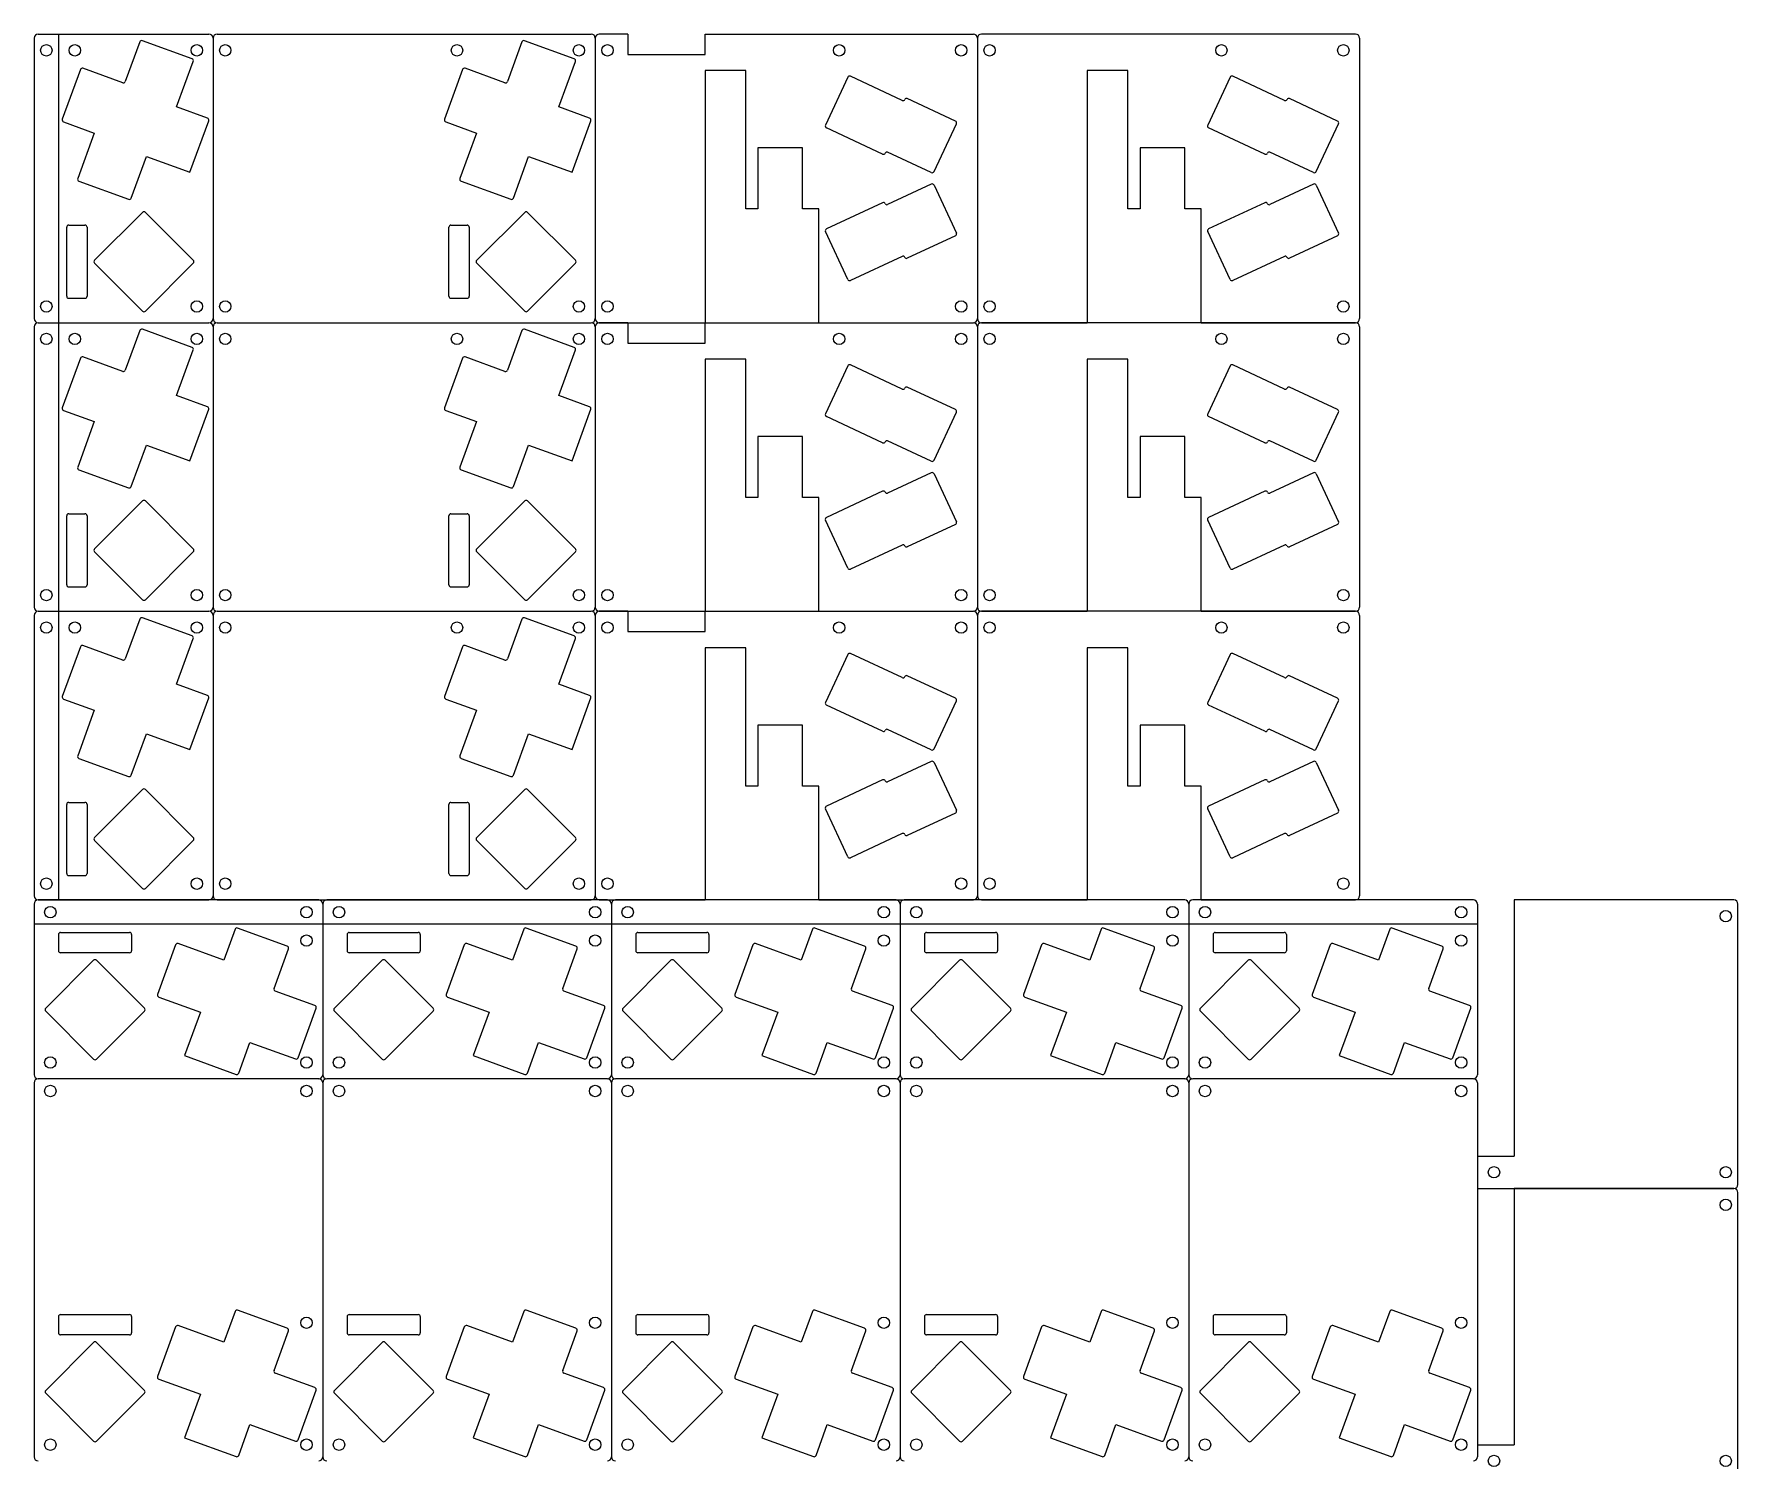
# Model space of a CAD drawing. Extents: x -1.3 to 16.8, y 0 to 26.2.
# Drawn here: x 0.25 to 16.75, y 12.34 to 26.16 of the extents above; entities that cross this region are included whole.
import ezdxf

# ---------------------------------------------------------------- set-up
doc = ezdxf.new("R2010")
doc.units = 0
doc.layers.add('20', color=1, linetype='CONTINUOUS')

msp = doc.modelspace()

# ---------------------------------------------------------------- linework, layer by layer
at = {"layer": '20'}
for p, q in [((0.250394, 26.115748), (0.250394, 23.399213)), ((0.289764, 26.155118), (0.486614, 26.155118)), ((0.486614, 26.155118), (0.486614, 23.359843)), ((0.486614, 26.155118), (1.943307, 26.155118)), ((1.272716, 26.079372), (1.1329, 25.69523)), ((1.778892, 25.916087), (1.297946, 26.091137)), ((1.982677, 26.115748), (1.982677, 23.399213)), ((2.022047, 26.155118), (5.644094, 26.155118)), ((4.973503, 26.079372), (4.833687, 25.69523)), ((5.479679, 25.916087), (4.998734, 26.091137)), ((5.683465, 26.115748), (5.683465, 23.399213)), ((5.998425, 26.155118), (5.722835, 26.155118)), ((5.998425, 26.155118), (5.998425, 25.958268)), ((6.746457, 25.958268), (6.746457, 26.155118)), ((6.746457, 26.155118), (9.344882, 26.155118)), ((9.384252, 26.115748), (9.384252, 23.399213)), ((13.045669, 26.155118), (9.423622, 26.155118)), ((13.085039, 26.115748), (13.085039, 23.399213)), ((5.998425, 25.958268), (6.746457, 25.958268)), ((0.697913, 25.811655), (0.522863, 25.33071)), ((1.107669, 25.683464), (0.723143, 25.82342)), ((1.630152, 25.449873), (1.790657, 25.890857)), ((4.3987, 25.811655), (4.22365, 25.33071)), ((4.808457, 25.683464), (4.423931, 25.82342)), ((5.330939, 25.449873), (5.491444, 25.890857)), ((7.140157, 25.800787), (6.746457, 25.800787)), ((6.746457, 25.800787), (6.746457, 23.359843)), ((7.140157, 24.462205), (7.140157, 25.800787)), ((8.655624, 25.51286), (8.155631, 25.74601)), ((10.840945, 25.800787), (10.447244, 25.800787)), ((10.447244, 25.800787), (10.447244, 23.359843)), ((10.840945, 24.462205), (10.840945, 25.800787)), ((12.356412, 25.51286), (11.856418, 25.74601)), ((8.129471, 25.736489), (7.913171, 25.272631)), ((11.830258, 25.736489), (11.613958, 25.272631)), ((1.928498, 25.341284), (1.630152, 25.449873)), ((5.629285, 25.341284), (5.330939, 25.449873)), ((9.170671, 25.313174), (8.704385, 25.530607)), ((12.871458, 25.313174), (12.405172, 25.530607)), ((0.534628, 25.30548), (0.832974, 25.196891)), ((1.758481, 24.816611), (1.940263, 25.316054)), ((4.235415, 25.30548), (4.533762, 25.196891)), ((5.459268, 24.816611), (5.64105, 25.316054)), ((8.466306, 24.992979), (7.922692, 25.246471)), ((8.963891, 24.823156), (9.180192, 25.287014)), ((12.167094, 24.992979), (11.623479, 25.246471)), ((12.664679, 24.823156), (12.880979, 25.287014)), ((0.832974, 25.196891), (0.672469, 24.755907)), ((4.533762, 25.196891), (4.373257, 24.755907)), ((1.19041, 24.567392), (1.336959, 24.970032)), ((1.336959, 24.970032), (1.758481, 24.816611)), ((4.891197, 24.567392), (5.037746, 24.970032)), ((5.037746, 24.970032), (5.459268, 24.816611)), ((7.691339, 25.052756), (7.258268, 25.052756)), ((7.258268, 25.052756), (7.258268, 24.462205)), ((7.691339, 24.462205), (7.691339, 25.052756)), ((8.937731, 24.813635), (8.515067, 25.010726)), ((11.392126, 25.052756), (10.959055, 25.052756)), ((10.959055, 25.052756), (10.959055, 24.462205)), ((11.392126, 24.462205), (11.392126, 25.052756)), ((12.638519, 24.813635), (12.215854, 25.010726)), ((0.684234, 24.730676), (1.16518, 24.555627)), ((4.385022, 24.730676), (4.865967, 24.555627)), ((8.937731, 24.701326), (8.515067, 24.504234)), ((8.963891, 24.691805), (9.180192, 24.227946)), ((12.638519, 24.701326), (12.215854, 24.504234)), ((12.664679, 24.691805), (12.880979, 24.227946)), ((0.835179, 23.964313), (1.299466, 24.4286)), ((1.327305, 24.4286), (1.791592, 23.964313)), ((4.535967, 23.964313), (5.000254, 24.4286)), ((5.028093, 24.4286), (5.49238, 23.964313)), ((7.258268, 24.462205), (7.140157, 24.462205)), ((7.848819, 24.462205), (7.691339, 24.462205)), ((7.848819, 23.359843), (7.848819, 24.462205)), ((8.466306, 24.521982), (7.922692, 24.26849)), ((10.959055, 24.462205), (10.840945, 24.462205)), ((11.549606, 24.462205), (11.392126, 24.462205)), ((11.549606, 23.359843), (11.549606, 24.462205)), ((12.167094, 24.521982), (11.623479, 24.26849)), ((0.565354, 23.615748), (0.565354, 24.285039)), ((0.585039, 24.304724), (0.74252, 24.304724)), ((0.762205, 24.285039), (0.762205, 23.615748)), ((4.266142, 23.615748), (4.266142, 24.285039)), ((4.285827, 24.304724), (4.443307, 24.304724)), ((4.462992, 24.285039), (4.462992, 23.615748)), ((8.129471, 23.778472), (7.913171, 24.24233)), ((9.170671, 24.201787), (8.704385, 23.984354)), ((11.830258, 23.778472), (11.613958, 24.24233)), ((12.871458, 24.201787), (12.405172, 23.984354)), ((1.299466, 23.472187), (0.835179, 23.936474)), ((1.791592, 23.936474), (1.327305, 23.472187)), ((5.000254, 23.472187), (4.535967, 23.936474)), ((5.49238, 23.936474), (5.028093, 23.472187)), ((8.655624, 24.002101), (8.155631, 23.76895)), ((12.356412, 24.002101), (11.856418, 23.76895)), ((0.585039, 23.596063), (0.74252, 23.596063)), ((4.285827, 23.596063), (4.443307, 23.596063)), ((0.250394, 23.320472), (0.250394, 20.603937)), ((0.289764, 23.359843), (0.486614, 23.359843)), ((0.289764, 23.359843), (0.486614, 23.359843)), ((0.486614, 23.359843), (0.486614, 20.564567)), ((0.486614, 23.359843), (1.943307, 23.359843)), ((0.486614, 23.359843), (1.943307, 23.359843)), ((1.272716, 23.284096), (1.1329, 22.899954)), ((1.778892, 23.120812), (1.297946, 23.295861)), ((1.982677, 23.320472), (1.982677, 20.603937)), ((2.022047, 23.359843), (5.644094, 23.359843)), ((2.022047, 23.359843), (5.644094, 23.359843)), ((4.973503, 23.284096), (4.833687, 22.899954)), ((5.479679, 23.120812), (4.998734, 23.295861)), ((5.683465, 23.320472), (5.683465, 20.603937)), ((5.998425, 23.359843), (5.722835, 23.359843)), ((5.722835, 23.359843), (6.746457, 23.359843)), ((5.998425, 23.359843), (5.998425, 23.162992)), ((6.746457, 23.162992), (6.746457, 23.359843)), ((6.746457, 23.359843), (9.344882, 23.359843)), ((7.848819, 23.359843), (9.344882, 23.359843)), ((9.384252, 23.320472), (9.384252, 20.603937)), ((13.045669, 23.359843), (9.423622, 23.359843)), ((9.423622, 23.359843), (10.447244, 23.359843)), ((11.549606, 23.359843), (13.045669, 23.359843)), ((13.085039, 23.320472), (13.085039, 20.603937)), ((5.998425, 23.162992), (6.746457, 23.162992)), ((0.697913, 23.01638), (0.522863, 22.535435)), ((1.107669, 22.888189), (0.723143, 23.028145)), ((1.630152, 22.654598), (1.790657, 23.095581)), ((4.3987, 23.01638), (4.22365, 22.535435)), ((4.808457, 22.888189), (4.423931, 23.028145)), ((5.330939, 22.654598), (5.491444, 23.095581)), ((7.140157, 23.005512), (6.746457, 23.005512)), ((6.746457, 23.005512), (6.746457, 20.564567)), ((7.140157, 21.666929), (7.140157, 23.005512)), ((8.129471, 22.941213), (7.913171, 22.477355)), ((8.655624, 22.717584), (8.155631, 22.950735)), ((10.840945, 23.005512), (10.447244, 23.005512)), ((10.447244, 23.005512), (10.447244, 20.564567)), ((10.840945, 21.666929), (10.840945, 23.005512)), ((11.830258, 22.941213), (11.613958, 22.477355)), ((12.356412, 22.717584), (11.856418, 22.950735)), ((1.928498, 22.546009), (1.630152, 22.654598)), ((5.629285, 22.546009), (5.330939, 22.654598)), ((9.170671, 22.517898), (8.704385, 22.735331)), ((12.871458, 22.517898), (12.405172, 22.735331)), ((0.534628, 22.510204), (0.832974, 22.401615)), ((1.758481, 22.021335), (1.940263, 22.520778)), ((4.235415, 22.510204), (4.533762, 22.401615)), ((5.459268, 22.021335), (5.64105, 22.520778)), ((8.466306, 22.197703), (7.922692, 22.451195)), ((8.963891, 22.02788), (9.180192, 22.491739)), ((12.167094, 22.197703), (11.623479, 22.451195)), ((12.664679, 22.02788), (12.880979, 22.491739)), ((0.832974, 22.401615), (0.672469, 21.960631)), ((4.533762, 22.401615), (4.373257, 21.960631)), ((1.19041, 21.772117), (1.336959, 22.174756)), ((1.336959, 22.174756), (1.758481, 22.021335)), ((4.891197, 21.772117), (5.037746, 22.174756)), ((5.037746, 22.174756), (5.459268, 22.021335)), ((7.691339, 22.25748), (7.258268, 22.25748)), ((7.258268, 22.25748), (7.258268, 21.666929)), ((7.691339, 21.666929), (7.691339, 22.25748)), ((8.937731, 22.018359), (8.515067, 22.215451)), ((11.392126, 22.25748), (10.959055, 22.25748)), ((10.959055, 22.25748), (10.959055, 21.666929)), ((11.392126, 21.666929), (11.392126, 22.25748)), ((12.638519, 22.018359), (12.215854, 22.215451)), ((0.684234, 21.935401), (1.16518, 21.760351)), ((4.385022, 21.935401), (4.865967, 21.760351)), ((8.937731, 21.90605), (8.515067, 21.708959)), ((8.963891, 21.896529), (9.180192, 21.432671)), ((12.638519, 21.90605), (12.215854, 21.708959)), ((12.664679, 21.896529), (12.880979, 21.432671)), ((0.835179, 21.169038), (1.299466, 21.633325)), ((1.327305, 21.633325), (1.791592, 21.169038)), ((4.535967, 21.169038), (5.000254, 21.633325)), ((5.028093, 21.633325), (5.49238, 21.169038)), ((7.258268, 21.666929), (7.140157, 21.666929)), ((7.848819, 21.666929), (7.691339, 21.666929)), ((7.848819, 20.564567), (7.848819, 21.666929)), ((8.466306, 21.726706), (7.922692, 21.473214)), ((10.959055, 21.666929), (10.840945, 21.666929)), ((11.549606, 21.666929), (11.392126, 21.666929)), ((11.549606, 20.564567), (11.549606, 21.666929)), ((12.167094, 21.726706), (11.623479, 21.473214)), ((0.565354, 20.820472), (0.565354, 21.489764)), ((0.585039, 21.509449), (0.74252, 21.509449)), ((0.762205, 21.489764), (0.762205, 20.820472)), ((4.266142, 20.820472), (4.266142, 21.489764)), ((4.285827, 21.509449), (4.443307, 21.509449)), ((4.462992, 21.489764), (4.462992, 20.820472)), ((8.129471, 20.983196), (7.913171, 21.447055)), ((9.170671, 21.406511), (8.704385, 21.189078)), ((11.830258, 20.983196), (11.613958, 21.447055)), ((12.871458, 21.406511), (12.405172, 21.189078)), ((1.299466, 20.676912), (0.835179, 21.141199)), ((1.791592, 21.141199), (1.327305, 20.676912)), ((5.000254, 20.676912), (4.535967, 21.141199)), ((5.49238, 21.141199), (5.028093, 20.676912)), ((8.655624, 21.206825), (8.155631, 20.973675)), ((12.356412, 21.206825), (11.856418, 20.973675)), ((0.585039, 20.800787), (0.74252, 20.800787)), ((4.285827, 20.800787), (4.443307, 20.800787)), ((0.250394, 20.525197), (0.250394, 17.808661)), ((0.289764, 20.564567), (0.486614, 20.564567)), ((0.289764, 20.564567), (0.486614, 20.564567)), ((0.486614, 20.564567), (0.486614, 17.769291)), ((0.486614, 20.564567), (1.943307, 20.564567)), ((0.486614, 20.564567), (1.943307, 20.564567)), ((1.272716, 20.48882), (1.1329, 20.104679)), ((1.778892, 20.325536), (1.297946, 20.500586)), ((1.982677, 20.525197), (1.982677, 17.808661)), ((2.022047, 20.564567), (5.644094, 20.564567)), ((2.022047, 20.564567), (5.644094, 20.564567)), ((4.973503, 20.48882), (4.833687, 20.104679)), ((5.479679, 20.325536), (4.998734, 20.500586)), ((5.683465, 20.525197), (5.683465, 17.808661)), ((5.998425, 20.564567), (5.722835, 20.564567)), ((5.722835, 20.564567), (6.746457, 20.564567)), ((5.998425, 20.564567), (5.998425, 20.367717)), ((6.746457, 20.367717), (6.746457, 20.564567)), ((6.746457, 20.564567), (9.344882, 20.564567)), ((7.848819, 20.564567), (9.344882, 20.564567)), ((9.384252, 20.525197), (9.384252, 17.808661)), ((13.045669, 20.564567), (9.423622, 20.564567)), ((9.423622, 20.564567), (10.447244, 20.564567)), ((11.549606, 20.564567), (13.045669, 20.564567)), ((13.085039, 20.525197), (13.085039, 17.808661)), ((1.630152, 19.859322), (1.790657, 20.300305)), ((5.330939, 19.859322), (5.491444, 20.300305)), ((5.998425, 20.367717), (6.746457, 20.367717)), ((0.697913, 20.221104), (0.522863, 19.740159)), ((1.107669, 20.092913), (0.723143, 20.232869)), ((4.3987, 20.221104), (4.22365, 19.740159)), ((4.808457, 20.092913), (4.423931, 20.232869)), ((7.140157, 20.210236), (6.746457, 20.210236)), ((6.746457, 20.210236), (6.746457, 17.769291)), ((7.140157, 18.871654), (7.140157, 20.210236)), ((8.129471, 20.145938), (7.913171, 19.682079)), ((8.655624, 19.922309), (8.155631, 20.155459)), ((10.840945, 20.210236), (10.447244, 20.210236)), ((10.447244, 20.210236), (10.447244, 17.769291)), ((10.840945, 18.871654), (10.840945, 20.210236)), ((11.830258, 20.145938), (11.613958, 19.682079)), ((12.356412, 19.922309), (11.856418, 20.155459)), ((1.928498, 19.750733), (1.630152, 19.859322)), ((5.629285, 19.750733), (5.330939, 19.859322)), ((9.170671, 19.722623), (8.704385, 19.940056)), ((12.871458, 19.722623), (12.405172, 19.940056)), ((0.534628, 19.714929), (0.832974, 19.606339)), ((1.758481, 19.22606), (1.940263, 19.725502)), ((4.235415, 19.714929), (4.533762, 19.606339)), ((5.459268, 19.22606), (5.64105, 19.725502)), ((8.466306, 19.402428), (7.922692, 19.655919)), ((8.963891, 19.232605), (9.180192, 19.696463)), ((12.167094, 19.402428), (11.623479, 19.655919)), ((12.664679, 19.232605), (12.880979, 19.696463)), ((0.832974, 19.606339), (0.672469, 19.165356)), ((4.533762, 19.606339), (4.373257, 19.165356)), ((1.19041, 18.976841), (1.336959, 19.379481)), ((1.336959, 19.379481), (1.758481, 19.22606)), ((4.891197, 18.976841), (5.037746, 19.379481)), ((5.037746, 19.379481), (5.459268, 19.22606)), ((7.691339, 19.462205), (7.258268, 19.462205)), ((7.258268, 19.462205), (7.258268, 18.871654)), ((7.691339, 18.871654), (7.691339, 19.462205)), ((8.937731, 19.223083), (8.515067, 19.420175)), ((11.392126, 19.462205), (10.959055, 19.462205)), ((10.959055, 19.462205), (10.959055, 18.871654)), ((11.392126, 18.871654), (11.392126, 19.462205)), ((12.638519, 19.223083), (12.215854, 19.420175)), ((0.684234, 19.140125), (1.16518, 18.965076)), ((4.385022, 19.140125), (4.865967, 18.965076)), ((8.937731, 19.110775), (8.515067, 18.913683)), ((8.963891, 19.101253), (9.180192, 18.637395)), ((12.638519, 19.110775), (12.215854, 18.913683)), ((12.664679, 19.101253), (12.880979, 18.637395)), ((0.835179, 18.373762), (1.299466, 18.838049)), ((1.327305, 18.838049), (1.791592, 18.373762)), ((4.535967, 18.373762), (5.000254, 18.838049)), ((5.028093, 18.838049), (5.49238, 18.373762)), ((7.258268, 18.871654), (7.140157, 18.871654)), ((7.848819, 18.871654), (7.691339, 18.871654)), ((7.848819, 17.769291), (7.848819, 18.871654)), ((8.466306, 18.93143), (7.922692, 18.677939)), ((10.959055, 18.871654), (10.840945, 18.871654)), ((11.549606, 18.871654), (11.392126, 18.871654)), ((11.549606, 17.769291), (11.549606, 18.871654)), ((12.167094, 18.93143), (11.623479, 18.677939)), ((0.565354, 18.025197), (0.565354, 18.694488)), ((0.585039, 18.714173), (0.74252, 18.714173)), ((0.762205, 18.694488), (0.762205, 18.025197)), ((4.266142, 18.025197), (4.266142, 18.694488)), ((4.285827, 18.714173), (4.443307, 18.714173)), ((4.462992, 18.694488), (4.462992, 18.025197)), ((8.129471, 18.18792), (7.913171, 18.651779)), ((11.830258, 18.18792), (11.613958, 18.651779)), ((9.170671, 18.611235), (8.704385, 18.393803)), ((12.871458, 18.611235), (12.405172, 18.393803)), ((1.299466, 17.881636), (0.835179, 18.345923)), ((1.791592, 18.345923), (1.327305, 17.881636)), ((5.000254, 17.881636), (4.535967, 18.345923)), ((5.49238, 18.345923), (5.028093, 17.881636)), ((8.655624, 18.41155), (8.155631, 18.178399)), ((12.356412, 18.41155), (11.856418, 18.178399)), ((0.585039, 18.005512), (0.74252, 18.005512)), ((4.285827, 18.005512), (4.443307, 18.005512)), ((0.249606, 17.729921), (0.249606, 17.533071)), ((3.005512, 17.769291), (0.288976, 17.769291)), ((0.289764, 17.769291), (0.486614, 17.769291)), ((0.486614, 17.769291), (1.943307, 17.769291)), ((2.022047, 17.769291), (5.644094, 17.769291)), ((3.044882, 17.729921), (3.044882, 17.533071)), ((3.044882, 17.729921), (3.044882, 17.533071)), ((5.800787, 17.769291), (3.084252, 17.769291)), ((5.722835, 17.769291), (6.746457, 17.769291)), ((5.840157, 17.729921), (5.840157, 17.533071)), ((5.840157, 17.729921), (5.840157, 17.533071)), ((8.596063, 17.769291), (5.879528, 17.769291)), ((7.848819, 17.769291), (9.344882, 17.769291)), ((8.635433, 17.729921), (8.635433, 17.533071)), ((8.635433, 17.729921), (8.635433, 17.533071)), ((11.391339, 17.769291), (8.674803, 17.769291)), ((9.423622, 17.769291), (10.447244, 17.769291)), ((11.430709, 17.729921), (11.430709, 17.533071)), ((11.430709, 17.729921), (11.430709, 17.533071)), ((14.186614, 17.769291), (11.470079, 17.769291)), ((11.549606, 17.769291), (13.045669, 17.769291)), ((14.225984, 17.729921), (14.225984, 17.533071)), ((16.709055, 17.769291), (14.583071, 17.769291)), ((14.583071, 17.769291), (14.583071, 15.288976)), ((16.748425, 15.013386), (16.748425, 17.729921)), ((0.249606, 17.533071), (0.249606, 16.076378)), ((3.044882, 17.533071), (0.249606, 17.533071)), ((2.701419, 17.321772), (2.220474, 17.496822)), ((3.044882, 17.533071), (3.044882, 16.076378)), ((3.044882, 17.533071), (3.044882, 16.076378)), ((5.840157, 17.533071), (3.044882, 17.533071)), ((5.496695, 17.321772), (5.01575, 17.496822)), ((5.840157, 17.533071), (5.840157, 16.076378)), ((5.840157, 17.533071), (5.840157, 16.076378)), ((8.635433, 17.533071), (5.840157, 17.533071)), ((8.29197, 17.321772), (7.811025, 17.496822)), ((8.635433, 17.533071), (8.635433, 16.076378)), ((8.635433, 17.533071), (8.635433, 16.076378)), ((11.430709, 17.533071), (8.635433, 17.533071)), ((11.087246, 17.321772), (10.606301, 17.496822)), ((11.430709, 17.533071), (11.430709, 16.076378)), ((11.430709, 17.533071), (11.430709, 16.076378)), ((14.225984, 17.533071), (11.430709, 17.533071)), ((13.882521, 17.321772), (13.401576, 17.496822)), ((14.225984, 17.533071), (14.225984, 16.076378)), ((0.485827, 17.434646), (0.485827, 17.277165)), ((0.505512, 17.454331), (1.174803, 17.454331)), ((1.194488, 17.434646), (1.194488, 17.277165)), ((1.62044, 17.335451), (1.445391, 16.854506)), ((2.086654, 17.186711), (1.645671, 17.347216)), ((2.195243, 17.485057), (2.086654, 17.186711)), ((3.281102, 17.434646), (3.281102, 17.277165)), ((3.300787, 17.454331), (3.970079, 17.454331)), ((3.989764, 17.434646), (3.989764, 17.277165)), ((4.415716, 17.335451), (4.240666, 16.854506)), ((4.88193, 17.186711), (4.440946, 17.347216)), ((4.990519, 17.485057), (4.88193, 17.186711)), ((6.076378, 17.434646), (6.076378, 17.277165)), ((6.096063, 17.454331), (6.765354, 17.454331)), ((6.785039, 17.434646), (6.785039, 17.277165)), ((7.210991, 17.335451), (7.035942, 16.854506)), ((7.677206, 17.186711), (7.236222, 17.347216)), ((7.785795, 17.485057), (7.677206, 17.186711)), ((8.871654, 17.434646), (8.871654, 17.277165)), ((8.891339, 17.454331), (9.56063, 17.454331)), ((9.580315, 17.434646), (9.580315, 17.277165)), ((10.006267, 17.335451), (9.831217, 16.854506)), ((10.472481, 17.186711), (10.031498, 17.347216)), ((10.58107, 17.485057), (10.472481, 17.186711)), ((11.666929, 17.434646), (11.666929, 17.277165)), ((11.686614, 17.454331), (12.355906, 17.454331)), ((12.375591, 17.434646), (12.375591, 17.277165)), ((12.801543, 17.335451), (12.626493, 16.854506)), ((13.267757, 17.186711), (12.826773, 17.347216)), ((13.376346, 17.485057), (13.267757, 17.186711)), ((0.361951, 16.720219), (0.826238, 17.184506)), ((1.174803, 17.25748), (0.505512, 17.25748)), ((0.854077, 17.184506), (1.318364, 16.720219)), ((2.573228, 16.912016), (2.713184, 17.296542)), ((3.157227, 16.720219), (3.621514, 17.184506)), ((3.970079, 17.25748), (3.300787, 17.25748)), ((3.649352, 17.184506), (4.11364, 16.720219)), ((5.368504, 16.912016), (5.50846, 17.296542)), ((5.952502, 16.720219), (6.416789, 17.184506)), ((6.765354, 17.25748), (6.096063, 17.25748)), ((6.444628, 17.184506), (6.908915, 16.720219)), ((8.163779, 16.912016), (8.303735, 17.296542)), ((8.747778, 16.720219), (9.212065, 17.184506)), ((9.56063, 17.25748), (8.891339, 17.25748)), ((9.239904, 17.184506), (9.704191, 16.720219)), ((10.959055, 16.912016), (11.099011, 17.296542)), ((11.543053, 16.720219), (12.00734, 17.184506)), ((12.355906, 17.25748), (11.686614, 17.25748)), ((12.035179, 17.184506), (12.499466, 16.720219)), ((13.754331, 16.912016), (13.894287, 17.296542)), ((1.457156, 16.829275), (1.859796, 16.682726)), ((2.969135, 16.746969), (2.584993, 16.886785)), ((4.252431, 16.829275), (4.655071, 16.682726)), ((5.764411, 16.746969), (5.380269, 16.886785)), ((7.047707, 16.829275), (7.450347, 16.682726)), ((8.559687, 16.746969), (8.175545, 16.886785)), ((9.842983, 16.829275), (10.245623, 16.682726)), ((11.354962, 16.746969), (10.97082, 16.886785)), ((12.638258, 16.829275), (13.040898, 16.682726)), ((14.150238, 16.746969), (13.766096, 16.886785)), ((0.826238, 16.228093), (0.361951, 16.69238)), ((1.318364, 16.69238), (0.854077, 16.228093)), ((1.859796, 16.682726), (1.706375, 16.261204)), ((2.805851, 16.240793), (2.980901, 16.721739)), ((3.621514, 16.228093), (3.157227, 16.69238)), ((4.11364, 16.69238), (3.649352, 16.228093)), ((4.655071, 16.682726), (4.50165, 16.261204)), ((5.601127, 16.240793), (5.776176, 16.721739)), ((6.416789, 16.228093), (5.952502, 16.69238)), ((6.908915, 16.69238), (6.444628, 16.228093)), ((7.450347, 16.682726), (7.296926, 16.261204)), ((8.396402, 16.240793), (8.571452, 16.721739)), ((9.212065, 16.228093), (8.747778, 16.69238)), ((9.704191, 16.69238), (9.239904, 16.228093)), ((10.245623, 16.682726), (10.092201, 16.261204)), ((11.191678, 16.240793), (11.366727, 16.721739)), ((12.00734, 16.228093), (11.543053, 16.69238)), ((12.499466, 16.69238), (12.035179, 16.228093)), ((13.040898, 16.682726), (12.887477, 16.261204)), ((13.986953, 16.240793), (14.162003, 16.721739)), ((2.231048, 16.091187), (2.339637, 16.389533)), ((2.339637, 16.389533), (2.78062, 16.229028)), ((5.026324, 16.091187), (5.134913, 16.389533)), ((5.134913, 16.389533), (5.575896, 16.229028)), ((7.821599, 16.091187), (7.930188, 16.389533)), ((7.930188, 16.389533), (8.371172, 16.229028)), ((10.616875, 16.091187), (10.725464, 16.389533)), ((10.725464, 16.389533), (11.166447, 16.229028)), ((13.41215, 16.091187), (13.520739, 16.389533)), ((13.520739, 16.389533), (13.961723, 16.229028)), ((1.706375, 16.261204), (2.205817, 16.079422)), ((4.50165, 16.261204), (5.001093, 16.079422)), ((7.296926, 16.261204), (7.796369, 16.079422)), ((10.092201, 16.261204), (10.591644, 16.079422)), ((12.887477, 16.261204), (13.38692, 16.079422)), ((3.005512, 16.037008), (0.288976, 16.037008)), ((5.800787, 16.037008), (3.084252, 16.037008)), ((8.596063, 16.037008), (5.879528, 16.037008)), ((11.391339, 16.037008), (8.674803, 16.037008)), ((14.186614, 16.037008), (11.470079, 16.037008)), ((0.249606, 15.997638), (0.249606, 12.375591)), ((3.044882, 15.997638), (3.044882, 12.375591)), ((3.044882, 15.997638), (3.044882, 12.375591)), ((5.840157, 15.997638), (5.840157, 12.375591)), ((5.840157, 15.997638), (5.840157, 12.375591)), ((8.635433, 15.997638), (8.635433, 12.375591)), ((8.635433, 15.997638), (8.635433, 12.375591)), ((11.430709, 15.997638), (11.430709, 12.375591)), ((11.430709, 15.997638), (11.430709, 12.375591)), ((14.225984, 15.997638), (14.225984, 12.375591)), ((14.22874, 15.288976), (14.583071, 15.288976)), ((14.22874, 14.974016), (16.709055, 14.974016)), ((16.709055, 14.974016), (14.583071, 14.974016)), ((14.583071, 14.974016), (14.583071, 12.493701)), ((16.748425, 12.21811), (16.748425, 14.934646)), ((0.485827, 13.733858), (0.485827, 13.576378)), ((0.505512, 13.753543), (1.174803, 13.753543)), ((1.194488, 13.733858), (1.194488, 13.576378)), ((2.195243, 13.78427), (2.086654, 13.485923)), ((2.701419, 13.620985), (2.220474, 13.796035)), ((3.281102, 13.733858), (3.281102, 13.576378)), ((3.300787, 13.753543), (3.970079, 13.753543)), ((3.989764, 13.733858), (3.989764, 13.576378)), ((4.990519, 13.78427), (4.88193, 13.485923)), ((5.496695, 13.620985), (5.01575, 13.796035)), ((6.076378, 13.733858), (6.076378, 13.576378)), ((6.096063, 13.753543), (6.765354, 13.753543)), ((6.785039, 13.733858), (6.785039, 13.576378)), ((7.785795, 13.78427), (7.677206, 13.485923)), ((8.29197, 13.620985), (7.811025, 13.796035)), ((8.871654, 13.733858), (8.871654, 13.576378)), ((8.891339, 13.753543), (9.56063, 13.753543)), ((9.580315, 13.733858), (9.580315, 13.576378)), ((10.58107, 13.78427), (10.472481, 13.485923)), ((11.087246, 13.620985), (10.606301, 13.796035)), ((11.666929, 13.733858), (11.666929, 13.576378)), ((11.686614, 13.753543), (12.355906, 13.753543)), ((12.375591, 13.733858), (12.375591, 13.576378)), ((13.376346, 13.78427), (13.267757, 13.485923)), ((13.882521, 13.620985), (13.401576, 13.796035)), ((1.174803, 13.556693), (0.505512, 13.556693)), ((1.62044, 13.634663), (1.445391, 13.153718)), ((2.086654, 13.485923), (1.645671, 13.646428)), ((2.573228, 13.211228), (2.713184, 13.595754)), ((3.970079, 13.556693), (3.300787, 13.556693)), ((4.415716, 13.634663), (4.240666, 13.153718)), ((4.88193, 13.485923), (4.440946, 13.646428)), ((5.368504, 13.211228), (5.50846, 13.595754)), ((6.765354, 13.556693), (6.096063, 13.556693)), ((7.210991, 13.634663), (7.035942, 13.153718)), ((7.677206, 13.485923), (7.236222, 13.646428)), ((8.163779, 13.211228), (8.303735, 13.595754)), ((9.56063, 13.556693), (8.891339, 13.556693)), ((10.006267, 13.634663), (9.831217, 13.153718)), ((10.472481, 13.485923), (10.031498, 13.646428)), ((10.959055, 13.211228), (11.099011, 13.595754)), ((12.355906, 13.556693), (11.686614, 13.556693)), ((12.801543, 13.634663), (12.626493, 13.153718)), ((13.267757, 13.485923), (12.826773, 13.646428)), ((13.754331, 13.211228), (13.894287, 13.595754)), ((0.361951, 13.019431), (0.826238, 13.483718)), ((0.854077, 13.483718), (1.318364, 13.019431)), ((3.157227, 13.019431), (3.621514, 13.483718)), ((3.649352, 13.483718), (4.11364, 13.019431)), ((5.952502, 13.019431), (6.416789, 13.483718)), ((6.444628, 13.483718), (6.908915, 13.019431)), ((8.747778, 13.019431), (9.212065, 13.483718)), ((9.239904, 13.483718), (9.704191, 13.019431)), ((11.543053, 13.019431), (12.00734, 13.483718)), ((12.035179, 13.483718), (12.499466, 13.019431)), ((1.457156, 13.128488), (1.859796, 12.981939)), ((2.969135, 13.046182), (2.584993, 13.185998)), ((4.252431, 13.128488), (4.655071, 12.981939)), ((5.764411, 13.046182), (5.380269, 13.185998)), ((7.047707, 13.128488), (7.450347, 12.981939)), ((8.559687, 13.046182), (8.175545, 13.185998)), ((9.842983, 13.128488), (10.245623, 12.981939)), ((11.354962, 13.046182), (10.97082, 13.185998)), ((12.638258, 13.128488), (13.040898, 12.981939)), ((14.150238, 13.046182), (13.766096, 13.185998)), ((0.826238, 12.527305), (0.361951, 12.991592)), ((1.318364, 12.991592), (0.854077, 12.527305)), ((1.859796, 12.981939), (1.706375, 12.560417)), ((2.805851, 12.540006), (2.980901, 13.020951)), ((3.621514, 12.527305), (3.157227, 12.991592)), ((4.11364, 12.991592), (3.649352, 12.527305)), ((4.655071, 12.981939), (4.50165, 12.560417)), ((5.601127, 12.540006), (5.776176, 13.020951)), ((6.416789, 12.527305), (5.952502, 12.991592)), ((6.908915, 12.991592), (6.444628, 12.527305)), ((7.450347, 12.981939), (7.296926, 12.560417)), ((8.396402, 12.540006), (8.571452, 13.020951)), ((9.212065, 12.527305), (8.747778, 12.991592)), ((9.704191, 12.991592), (9.239904, 12.527305)), ((10.245623, 12.981939), (10.092201, 12.560417)), ((11.191678, 12.540006), (11.366727, 13.020951)), ((12.00734, 12.527305), (11.543053, 12.991592)), ((12.499466, 12.991592), (12.035179, 12.527305)), ((13.040898, 12.981939), (12.887477, 12.560417)), ((13.986953, 12.540006), (14.162003, 13.020951)), ((1.706375, 12.560417), (2.205817, 12.378635)), ((2.231048, 12.3904), (2.339637, 12.688746)), ((2.339637, 12.688746), (2.78062, 12.528241)), ((4.50165, 12.560417), (5.001093, 12.378635)), ((5.026324, 12.3904), (5.134913, 12.688746)), ((5.134913, 12.688746), (5.575896, 12.528241)), ((7.296926, 12.560417), (7.796369, 12.378635)), ((7.821599, 12.3904), (7.930188, 12.688746)), ((7.930188, 12.688746), (8.371172, 12.528241)), ((10.092201, 12.560417), (10.591644, 12.378635)), ((10.616875, 12.3904), (10.725464, 12.688746)), ((10.725464, 12.688746), (11.166447, 12.528241)), ((12.887477, 12.560417), (13.38692, 12.378635)), ((13.41215, 12.3904), (13.520739, 12.688746)), ((13.520739, 12.688746), (13.961723, 12.528241)), ((14.22874, 12.493701), (14.583071, 12.493701))]:
    msp.add_line(p, q, dxfattribs=at)
for centre in [(0.368504, 25.997638), (0.644094, 25.997638), (1.825197, 25.997638), (2.100787, 25.997638), (4.344882, 25.997638), (5.525984, 25.997638), (5.801575, 25.997638), (8.045669, 25.997638), (9.226772, 25.997638), (9.502362, 25.997638), (11.746457, 25.997638), (12.927559, 25.997638), (0.368504, 23.517323), (1.825197, 23.517323), (2.100787, 23.517323), (5.525984, 23.517323), (5.801575, 23.517323), (9.226772, 23.517323), (9.502362, 23.517323), (12.927559, 23.517323), (0.368504, 23.202362), (0.644094, 23.202362), (1.825197, 23.202362), (2.100787, 23.202362), (4.344882, 23.202362), (5.525984, 23.202362), (5.801575, 23.202362), (8.045669, 23.202362), (9.226772, 23.202362), (9.502362, 23.202362), (11.746457, 23.202362), (12.927559, 23.202362), (0.368504, 20.722047), (1.825197, 20.722047), (2.100787, 20.722047), (5.525984, 20.722047), (5.801575, 20.722047), (9.226772, 20.722047), (9.502362, 20.722047), (12.927559, 20.722047), (0.368504, 20.407087), (0.644094, 20.407087), (1.825197, 20.407087), (2.100787, 20.407087), (4.344882, 20.407087), (5.525984, 20.407087), (5.801575, 20.407087), (8.045669, 20.407087), (9.226772, 20.407087), (9.502362, 20.407087), (11.746457, 20.407087), (12.927559, 20.407087), (0.368504, 17.926772), (1.825197, 17.926772), (2.100787, 17.926772), (5.525984, 17.926772), (5.801575, 17.926772), (9.226772, 17.926772), (9.502362, 17.926772), (12.927559, 17.926772), (0.407087, 17.651181), (2.887402, 17.651181), (3.202362, 17.651181), (5.682677, 17.651181), (5.997638, 17.651181), (8.477953, 17.651181), (8.792913, 17.651181), (11.273228, 17.651181), (11.588189, 17.651181), (14.068504, 17.651181), (16.630315, 17.611811), (2.887402, 17.375591), (5.682677, 17.375591), (8.477953, 17.375591), (11.273228, 17.375591), (14.068504, 17.375591), (0.407087, 16.194488), (2.887402, 16.194488), (3.202362, 16.194488), (5.682677, 16.194488), (5.997638, 16.194488), (8.477953, 16.194488), (8.792913, 16.194488), (11.273228, 16.194488), (11.588189, 16.194488), (14.068504, 16.194488), (0.407087, 15.918898), (2.887402, 15.918898), (3.202362, 15.918898), (5.682677, 15.918898), (5.997638, 15.918898), (8.477953, 15.918898), (8.792913, 15.918898), (11.273228, 15.918898), (11.588189, 15.918898), (14.068504, 15.918898), (14.38622, 15.131496), (16.630315, 15.131496), (16.630315, 14.816535), (2.887402, 13.674803), (5.682677, 13.674803), (8.477953, 13.674803), (11.273228, 13.674803), (14.068504, 13.674803), (0.407087, 12.493701), (2.887402, 12.493701), (3.202362, 12.493701), (5.682677, 12.493701), (5.997638, 12.493701), (8.477953, 12.493701), (8.792913, 12.493701), (11.273228, 12.493701), (11.588189, 12.493701), (14.068504, 12.493701), (14.38622, 12.33622), (16.630315, 12.33622)]:
    msp.add_circle(centre, 0.055118, dxfattribs=at)
for centre, radius, start, end in [((0.289764, 26.115748), 0.03937, 90, 180), ((1.291214, 26.072639), 0.019685, 70.000265, 160.000143), ((1.943307, 26.115748), 0.03937, 0, 90), ((2.022047, 26.115748), 0.03937, 90, 180), ((4.992001, 26.072639), 0.019685, 70.000265, 160.000143), ((5.644094, 26.115748), 0.03937, 0, 90), ((5.722835, 26.115748), 0.03937, 90, 180), ((9.344882, 26.115748), 0.03937, 0, 90), ((9.423622, 26.115748), 0.03937, 90, 180), ((13.045669, 26.115748), 0.03937, 0, 90), ((1.772159, 25.897589), 0.019685, 339.999807, 69.999929), ((5.472946, 25.897589), 0.019685, 339.999807, 69.999929), ((0.716411, 25.804922), 0.019685, 70.000265, 160.000143), ((4.417198, 25.804922), 0.019685, 70.000265, 160.000143), ((8.147312, 25.72817), 0.019685, 64.999937, 154.999937), ((11.848099, 25.72817), 0.019685, 64.999937, 154.999937), ((1.114402, 25.701962), 0.019685, 250.000265, 340.000143), ((4.815189, 25.701962), 0.019685, 250.000265, 340.000143), ((8.663944, 25.5307), 0.019685, 244.999937, 334.999937), ((8.697197, 25.515194), 0.017006, 64.999671, 154.999846), ((12.364731, 25.5307), 0.019685, 244.999937, 334.999937), ((12.397985, 25.515194), 0.017006, 64.999671, 154.999846), ((0.541361, 25.323977), 0.019685, 159.999807, 249.999929), ((1.921765, 25.322786), 0.019685, 339.999807, 69.999929), ((4.242148, 25.323977), 0.019685, 159.999807, 249.999929), ((5.622553, 25.322786), 0.019685, 339.999807, 69.999929), ((7.931011, 25.264311), 0.019685, 155.000175, 244.999699), ((9.162351, 25.295333), 0.019685, 334.999937, 64.999937), ((11.631799, 25.264311), 0.019685, 155.000175, 244.999699), ((12.863139, 25.295333), 0.019685, 334.999937, 64.999937), ((8.474626, 25.01082), 0.019685, 244.999937, 334.999937), ((8.507879, 24.995313), 0.017006, 64.999671, 154.999846), ((12.175413, 25.01082), 0.019685, 244.999937, 334.999937), ((12.208667, 24.995313), 0.017006, 64.999671, 154.999846), ((0.690967, 24.749174), 0.019685, 159.999807, 249.999929), ((4.391754, 24.749174), 0.019685, 159.999807, 249.999929), ((8.946051, 24.831475), 0.019685, 244.999937, 334.999937), ((12.646838, 24.831475), 0.019685, 244.999937, 334.999937), ((8.946051, 24.683485), 0.019685, 25.000063, 115.000063), ((12.646838, 24.683485), 0.019685, 25.000063, 115.000063), ((1.171912, 24.574125), 0.019685, 250.000265, 340.000143), ((1.313386, 24.414681), 0.019685, 45, 135), ((4.872699, 24.574125), 0.019685, 250.000265, 340.000143), ((5.014173, 24.414681), 0.019685, 45, 135), ((8.474626, 24.504141), 0.019685, 25.000063, 115.000063), ((8.507879, 24.519647), 0.017006, 205.000154, 295.000329), ((12.175413, 24.504141), 0.019685, 25.000063, 115.000063), ((12.208667, 24.519647), 0.017006, 205.000154, 295.000329), ((0.585039, 24.285039), 0.019685, 90, 180), ((0.74252, 24.285039), 0.019685, 0, 90), ((4.285827, 24.285039), 0.019685, 90, 180), ((4.443307, 24.285039), 0.019685, 0, 90), ((7.931011, 24.250649), 0.019685, 115.000301, 204.999825), ((11.631799, 24.250649), 0.019685, 115.000301, 204.999825), ((9.162351, 24.219627), 0.019685, 295.000063, 25.000063), ((12.863139, 24.219627), 0.019685, 295.000063, 25.000063), ((0.849099, 23.950394), 0.019685, 135, 225), ((1.777673, 23.950394), 0.019685, 315, 45), ((4.549886, 23.950394), 0.019685, 135, 225), ((5.47846, 23.950394), 0.019685, 315, 45), ((8.663944, 23.98426), 0.019685, 25.000063, 115.000063), ((8.697197, 23.999767), 0.017006, 205.000154, 295.000329), ((12.364731, 23.98426), 0.019685, 25.000063, 115.000063), ((12.397985, 23.999767), 0.017006, 205.000154, 295.000329), ((8.147312, 23.786791), 0.019685, 205.000063, 295.000063), ((11.848099, 23.786791), 0.019685, 205.000063, 295.000063), ((0.585039, 23.615748), 0.019685, 180, 270), ((0.74252, 23.615748), 0.019685, 270, 0), ((4.285827, 23.615748), 0.019685, 180, 270), ((4.443307, 23.615748), 0.019685, 270, 0), ((1.313386, 23.486107), 0.019685, 225, 315), ((5.014173, 23.486107), 0.019685, 225, 315), ((0.289764, 23.399213), 0.03937, 180, 270), ((0.289764, 23.320472), 0.03937, 90, 180), ((1.291214, 23.277363), 0.019685, 70.000265, 160.000143), ((1.943307, 23.399213), 0.03937, 270, 0), ((1.943307, 23.320472), 0.03937, 0, 90), ((2.022047, 23.399213), 0.03937, 180, 270), ((2.022047, 23.320472), 0.03937, 90, 180), ((4.992001, 23.277363), 0.019685, 70.000265, 160.000143), ((5.644094, 23.399213), 0.03937, 270, 0), ((5.644094, 23.320472), 0.03937, 0, 90), ((5.722835, 23.399213), 0.03937, 180, 270), ((5.722835, 23.320472), 0.03937, 90, 180), ((9.344882, 23.399213), 0.03937, 270, 0), ((9.344882, 23.320472), 0.03937, 0, 90), ((9.423622, 23.399213), 0.03937, 180, 270), ((9.423622, 23.320472), 0.03937, 90, 180), ((13.045669, 23.399213), 0.03937, 270, 0), ((13.045669, 23.320472), 0.03937, 0, 90), ((1.772159, 23.102314), 0.019685, 339.999807, 69.999929), ((5.472946, 23.102314), 0.019685, 339.999807, 69.999929), ((0.716411, 23.009647), 0.019685, 70.000265, 160.000143), ((4.417198, 23.009647), 0.019685, 70.000265, 160.000143), ((8.147312, 22.932894), 0.019685, 64.999937, 154.999937), ((11.848099, 22.932894), 0.019685, 64.999937, 154.999937), ((1.114402, 22.906687), 0.019685, 250.000265, 340.000143), ((4.815189, 22.906687), 0.019685, 250.000265, 340.000143), ((8.663944, 22.735425), 0.019685, 244.999937, 334.999937), ((8.697197, 22.719918), 0.017006, 64.999671, 154.999846), ((12.364731, 22.735425), 0.019685, 244.999937, 334.999937), ((12.397985, 22.719918), 0.017006, 64.999671, 154.999846), ((0.541361, 22.528702), 0.019685, 159.999807, 249.999929), ((1.921765, 22.527511), 0.019685, 339.999807, 69.999929), ((4.242148, 22.528702), 0.019685, 159.999807, 249.999929), ((5.622553, 22.527511), 0.019685, 339.999807, 69.999929), ((7.931011, 22.469036), 0.019685, 155.000175, 244.999699), ((9.162351, 22.500058), 0.019685, 334.999937, 64.999937), ((11.631799, 22.469036), 0.019685, 155.000175, 244.999699), ((12.863139, 22.500058), 0.019685, 334.999937, 64.999937), ((8.474626, 22.215544), 0.019685, 244.999937, 334.999937), ((8.507879, 22.200038), 0.017006, 64.999671, 154.999846), ((12.175413, 22.215544), 0.019685, 244.999937, 334.999937), ((12.208667, 22.200038), 0.017006, 64.999671, 154.999846), ((0.690967, 21.953899), 0.019685, 159.999807, 249.999929), ((4.391754, 21.953899), 0.019685, 159.999807, 249.999929), ((8.946051, 22.0362), 0.019685, 244.999937, 334.999937), ((12.646838, 22.0362), 0.019685, 244.999937, 334.999937), ((8.946051, 21.88821), 0.019685, 25.000063, 115.000063), ((12.646838, 21.88821), 0.019685, 25.000063, 115.000063), ((1.171912, 21.778849), 0.019685, 250.000265, 340.000143), ((1.313386, 21.619405), 0.019685, 45, 135), ((4.872699, 21.778849), 0.019685, 250.000265, 340.000143), ((5.014173, 21.619405), 0.019685, 45, 135), ((8.474626, 21.708865), 0.019685, 25.000063, 115.000063), ((8.507879, 21.724372), 0.017006, 205.000154, 295.000329), ((12.175413, 21.708865), 0.019685, 25.000063, 115.000063), ((12.208667, 21.724372), 0.017006, 205.000154, 295.000329), ((0.585039, 21.489764), 0.019685, 90, 180), ((0.74252, 21.489764), 0.019685, 0, 90), ((4.285827, 21.489764), 0.019685, 90, 180), ((4.443307, 21.489764), 0.019685, 0, 90), ((7.931011, 21.455374), 0.019685, 115.000301, 204.999825), ((11.631799, 21.455374), 0.019685, 115.000301, 204.999825), ((9.162351, 21.424352), 0.019685, 295.000063, 25.000063), ((12.863139, 21.424352), 0.019685, 295.000063, 25.000063), ((0.849099, 21.155118), 0.019685, 135, 225), ((1.777673, 21.155118), 0.019685, 315, 45), ((4.549886, 21.155118), 0.019685, 135, 225), ((5.47846, 21.155118), 0.019685, 315, 45), ((8.663944, 21.188985), 0.019685, 25.000063, 115.000063), ((8.697197, 21.204491), 0.017006, 205.000154, 295.000329), ((12.364731, 21.188985), 0.019685, 25.000063, 115.000063), ((12.397985, 21.204491), 0.017006, 205.000154, 295.000329), ((8.147312, 20.991515), 0.019685, 205.000063, 295.000063), ((11.848099, 20.991515), 0.019685, 205.000063, 295.000063), ((0.585039, 20.820472), 0.019685, 180, 270), ((0.74252, 20.820472), 0.019685, 270, 0), ((4.285827, 20.820472), 0.019685, 180, 270), ((4.443307, 20.820472), 0.019685, 270, 0), ((1.313386, 20.690831), 0.019685, 225, 315), ((5.014173, 20.690831), 0.019685, 225, 315), ((0.289764, 20.603937), 0.03937, 180, 270), ((0.289764, 20.525197), 0.03937, 90, 180), ((1.291214, 20.482088), 0.019685, 70.000265, 160.000143), ((1.943307, 20.603937), 0.03937, 270, 0), ((1.943307, 20.525197), 0.03937, 0, 90), ((2.022047, 20.603937), 0.03937, 180, 270), ((2.022047, 20.525197), 0.03937, 90, 180), ((4.992001, 20.482088), 0.019685, 70.000265, 160.000143), ((5.644094, 20.603937), 0.03937, 270, 0), ((5.644094, 20.525197), 0.03937, 0, 90), ((5.722835, 20.603937), 0.03937, 180, 270), ((5.722835, 20.525197), 0.03937, 90, 180), ((9.344882, 20.603937), 0.03937, 270, 0), ((9.344882, 20.525197), 0.03937, 0, 90), ((9.423622, 20.603937), 0.03937, 180, 270), ((9.423622, 20.525197), 0.03937, 90, 180), ((13.045669, 20.603937), 0.03937, 270, 0), ((13.045669, 20.525197), 0.03937, 0, 90), ((1.772159, 20.307038), 0.019685, 339.999807, 69.999929), ((5.472946, 20.307038), 0.019685, 339.999807, 69.999929), ((0.716411, 20.214371), 0.019685, 70.000265, 160.000143), ((4.417198, 20.214371), 0.019685, 70.000265, 160.000143), ((8.147312, 20.137619), 0.019685, 64.999937, 154.999937), ((11.848099, 20.137619), 0.019685, 64.999937, 154.999937), ((1.114402, 20.111411), 0.019685, 250.000265, 340.000143), ((4.815189, 20.111411), 0.019685, 250.000265, 340.000143), ((8.663944, 19.940149), 0.019685, 244.999937, 334.999937), ((8.697197, 19.924643), 0.017006, 64.999671, 154.999846), ((12.364731, 19.940149), 0.019685, 244.999937, 334.999937), ((12.397985, 19.924643), 0.017006, 64.999671, 154.999846), ((0.541361, 19.733426), 0.019685, 159.999807, 249.999929), ((1.921765, 19.732235), 0.019685, 339.999807, 69.999929), ((4.242148, 19.733426), 0.019685, 159.999807, 249.999929), ((5.622553, 19.732235), 0.019685, 339.999807, 69.999929), ((7.931011, 19.67376), 0.019685, 155.000175, 244.999699), ((9.162351, 19.704782), 0.019685, 334.999937, 64.999937), ((11.631799, 19.67376), 0.019685, 155.000175, 244.999699), ((12.863139, 19.704782), 0.019685, 334.999937, 64.999937), ((8.474626, 19.420269), 0.019685, 244.999937, 334.999937), ((8.507879, 19.404762), 0.017006, 64.999671, 154.999846), ((12.175413, 19.420269), 0.019685, 244.999937, 334.999937), ((12.208667, 19.404762), 0.017006, 64.999671, 154.999846), ((0.690967, 19.158623), 0.019685, 159.999807, 249.999929), ((4.391754, 19.158623), 0.019685, 159.999807, 249.999929), ((8.946051, 19.240924), 0.019685, 244.999937, 334.999937), ((12.646838, 19.240924), 0.019685, 244.999937, 334.999937), ((1.171912, 18.983574), 0.019685, 250.000265, 340.000143), ((4.872699, 18.983574), 0.019685, 250.000265, 340.000143), ((8.946051, 19.092934), 0.019685, 25.000063, 115.000063), ((12.646838, 19.092934), 0.019685, 25.000063, 115.000063), ((1.313386, 18.82413), 0.019685, 45, 135), ((5.014173, 18.82413), 0.019685, 45, 135), ((8.474626, 18.91359), 0.019685, 25.000063, 115.000063), ((8.507879, 18.929096), 0.017006, 205.000154, 295.000329), ((12.175413, 18.91359), 0.019685, 25.000063, 115.000063), ((12.208667, 18.929096), 0.017006, 205.000154, 295.000329), ((0.585039, 18.694488), 0.019685, 90, 180), ((0.74252, 18.694488), 0.019685, 0, 90), ((4.285827, 18.694488), 0.019685, 90, 180), ((4.443307, 18.694488), 0.019685, 0, 90), ((7.931011, 18.660098), 0.019685, 115.000301, 204.999825), ((11.631799, 18.660098), 0.019685, 115.000301, 204.999825), ((9.162351, 18.629076), 0.019685, 295.000063, 25.000063), ((12.863139, 18.629076), 0.019685, 295.000063, 25.000063), ((0.849099, 18.359843), 0.019685, 135, 225), ((1.777673, 18.359843), 0.019685, 315, 45), ((4.549886, 18.359843), 0.019685, 135, 225), ((5.47846, 18.359843), 0.019685, 315, 45), ((8.663944, 18.393709), 0.019685, 25.000063, 115.000063), ((8.697197, 18.409216), 0.017006, 205.000154, 295.000329), ((12.364731, 18.393709), 0.019685, 25.000063, 115.000063), ((12.397985, 18.409216), 0.017006, 205.000154, 295.000329), ((8.147312, 18.19624), 0.019685, 205.000063, 295.000063), ((11.848099, 18.19624), 0.019685, 205.000063, 295.000063), ((0.585039, 18.025197), 0.019685, 180, 270), ((0.74252, 18.025197), 0.019685, 270, 0), ((4.285827, 18.025197), 0.019685, 180, 270), ((4.443307, 18.025197), 0.019685, 270, 0), ((1.313386, 17.895555), 0.019685, 225, 315), ((5.014173, 17.895555), 0.019685, 225, 315), ((0.288976, 17.729921), 0.03937, 90, 180), ((0.289764, 17.808661), 0.03937, 180, 270), ((1.943307, 17.808661), 0.03937, 270, 0), ((2.022047, 17.808661), 0.03937, 180, 270), ((3.005512, 17.729921), 0.03937, 0, 90), ((3.084252, 17.729921), 0.03937, 90, 180), ((5.644094, 17.808661), 0.03937, 270, 0), ((5.722835, 17.808661), 0.03937, 180, 270), ((5.800787, 17.729921), 0.03937, 0, 90), ((5.879528, 17.729921), 0.03937, 90, 180), ((8.596063, 17.729921), 0.03937, 0, 90), ((8.674803, 17.729921), 0.03937, 90, 180), ((9.344882, 17.808661), 0.03937, 270, 0), ((9.423622, 17.808661), 0.03937, 180, 270), ((11.391339, 17.729921), 0.03937, 0, 90), ((11.470079, 17.729921), 0.03937, 90, 180), ((13.045669, 17.808661), 0.03937, 270, 0), ((14.186614, 17.729921), 0.03937, 0, 90), ((16.709055, 17.729921), 0.03937, 0, 90), ((2.213741, 17.478324), 0.019685, 69.999807, 159.999929), ((5.009017, 17.478324), 0.019685, 69.999807, 159.999929), ((7.804292, 17.478324), 0.019685, 69.999807, 159.999929), ((10.599568, 17.478324), 0.019685, 69.999807, 159.999929), ((13.394844, 17.478324), 0.019685, 69.999807, 159.999929), ((0.505512, 17.434646), 0.019685, 90, 180), ((1.174803, 17.434646), 0.019685, 0, 90), ((1.638938, 17.328718), 0.019685, 69.999807, 159.999929), ((3.300787, 17.434646), 0.019685, 90, 180), ((3.970079, 17.434646), 0.019685, 0, 90), ((4.434214, 17.328718), 0.019685, 69.999807, 159.999929), ((6.096063, 17.434646), 0.019685, 90, 180), ((6.765354, 17.434646), 0.019685, 0, 90), ((7.229489, 17.328718), 0.019685, 69.999807, 159.999929), ((8.891339, 17.434646), 0.019685, 90, 180), ((9.56063, 17.434646), 0.019685, 0, 90), ((10.024765, 17.328718), 0.019685, 69.999807, 159.999929), ((11.686614, 17.434646), 0.019685, 90, 180), ((12.355906, 17.434646), 0.019685, 0, 90), ((12.82004, 17.328718), 0.019685, 69.999807, 159.999929), ((0.505512, 17.277165), 0.019685, 180, 270), ((0.840157, 17.170586), 0.019685, 45, 135), ((1.174803, 17.277165), 0.019685, 270, 0), ((2.694686, 17.303274), 0.019685, 340.000265, 70.000143), ((3.300787, 17.277165), 0.019685, 180, 270), ((3.635433, 17.170586), 0.019685, 45, 135), ((3.970079, 17.277165), 0.019685, 270, 0), ((5.489962, 17.303274), 0.019685, 340.000265, 70.000143), ((6.096063, 17.277165), 0.019685, 180, 270), ((6.430709, 17.170586), 0.019685, 45, 135), ((6.765354, 17.277165), 0.019685, 270, 0), ((8.285237, 17.303274), 0.019685, 340.000265, 70.000143), ((8.891339, 17.277165), 0.019685, 180, 270), ((9.225984, 17.170586), 0.019685, 45, 135), ((9.56063, 17.277165), 0.019685, 270, 0), ((11.080513, 17.303274), 0.019685, 340.000265, 70.000143), ((11.686614, 17.277165), 0.019685, 180, 270), ((12.02126, 17.170586), 0.019685, 45, 135), ((12.355906, 17.277165), 0.019685, 270, 0), ((13.875789, 17.303274), 0.019685, 340.000265, 70.000143), ((1.463889, 16.847773), 0.019685, 160.000265, 250.000143), ((2.591726, 16.905283), 0.019685, 160.000265, 250.000143), ((4.259164, 16.847773), 0.019685, 160.000265, 250.000143), ((5.387002, 16.905283), 0.019685, 160.000265, 250.000143), ((7.05444, 16.847773), 0.019685, 160.000265, 250.000143), ((8.182277, 16.905283), 0.019685, 160.000265, 250.000143), ((9.849715, 16.847773), 0.019685, 160.000265, 250.000143), ((10.977553, 16.905283), 0.019685, 160.000265, 250.000143), ((12.644991, 16.847773), 0.019685, 160.000265, 250.000143), ((13.772828, 16.905283), 0.019685, 160.000265, 250.000143), ((0.37587, 16.706299), 0.019685, 135, 225), ((1.304445, 16.706299), 0.019685, 315, 45), ((2.962403, 16.728471), 0.019685, 340.000265, 70.000143), ((3.171146, 16.706299), 0.019685, 135, 225), ((4.09972, 16.706299), 0.019685, 315, 45), ((5.757678, 16.728471), 0.019685, 340.000265, 70.000143), ((5.966422, 16.706299), 0.019685, 135, 225), ((6.894996, 16.706299), 0.019685, 315, 45), ((8.552954, 16.728471), 0.019685, 340.000265, 70.000143), ((8.761697, 16.706299), 0.019685, 135, 225), ((9.690271, 16.706299), 0.019685, 315, 45), ((11.348229, 16.728471), 0.019685, 340.000265, 70.000143), ((11.556973, 16.706299), 0.019685, 135, 225), ((12.485547, 16.706299), 0.019685, 315, 45), ((14.143505, 16.728471), 0.019685, 340.000265, 70.000143), ((0.840157, 16.242012), 0.019685, 225, 315), ((2.787353, 16.247526), 0.019685, 249.999807, 339.999929), ((3.635433, 16.242012), 0.019685, 225, 315), ((5.582629, 16.247526), 0.019685, 249.999807, 339.999929), ((6.430709, 16.242012), 0.019685, 225, 315), ((8.377904, 16.247526), 0.019685, 249.999807, 339.999929), ((9.225984, 16.242012), 0.019685, 225, 315), ((11.17318, 16.247526), 0.019685, 249.999807, 339.999929), ((12.02126, 16.242012), 0.019685, 225, 315), ((13.968456, 16.247526), 0.019685, 249.999807, 339.999929), ((0.288976, 16.076378), 0.03937, 180, 270), ((0.288976, 15.997638), 0.03937, 90, 180), ((2.21255, 16.09792), 0.019685, 249.999807, 339.999929), ((3.005512, 16.076378), 0.03937, 270, 0), ((3.005512, 15.997638), 0.03937, 0, 90), ((3.084252, 16.076378), 0.03937, 180, 270), ((3.084252, 15.997638), 0.03937, 90, 180), ((5.007826, 16.09792), 0.019685, 249.999807, 339.999929), ((5.800787, 16.076378), 0.03937, 270, 0), ((5.800787, 15.997638), 0.03937, 0, 90), ((5.879528, 16.076378), 0.03937, 180, 270), ((5.879528, 15.997638), 0.03937, 90, 180), ((7.803101, 16.09792), 0.019685, 249.999807, 339.999929), ((8.596063, 16.076378), 0.03937, 270, 0), ((8.596063, 15.997638), 0.03937, 0, 90), ((8.674803, 16.076378), 0.03937, 180, 270), ((8.674803, 15.997638), 0.03937, 90, 180), ((10.598377, 16.09792), 0.019685, 249.999807, 339.999929), ((11.391339, 16.076378), 0.03937, 270, 0), ((11.391339, 15.997638), 0.03937, 0, 90), ((11.470079, 16.076378), 0.03937, 180, 270), ((11.470079, 15.997638), 0.03937, 90, 180), ((13.393653, 16.09792), 0.019685, 249.999807, 339.999929), ((14.186614, 16.076378), 0.03937, 270, 0), ((14.186614, 15.997638), 0.03937, 0, 90), ((16.709055, 15.013386), 0.03937, 270, 0), ((16.709055, 14.934646), 0.03937, 0, 90), ((0.505512, 13.733858), 0.019685, 90, 180), ((1.174803, 13.733858), 0.019685, 0, 90), ((2.213741, 13.777537), 0.019685, 69.999807, 159.999929), ((3.300787, 13.733858), 0.019685, 90, 180), ((3.970079, 13.733858), 0.019685, 0, 90), ((5.009017, 13.777537), 0.019685, 69.999807, 159.999929), ((6.096063, 13.733858), 0.019685, 90, 180), ((6.765354, 13.733858), 0.019685, 0, 90), ((7.804292, 13.777537), 0.019685, 69.999807, 159.999929), ((8.891339, 13.733858), 0.019685, 90, 180), ((9.56063, 13.733858), 0.019685, 0, 90), ((10.599568, 13.777537), 0.019685, 69.999807, 159.999929), ((11.686614, 13.733858), 0.019685, 90, 180), ((12.355906, 13.733858), 0.019685, 0, 90), ((13.394844, 13.777537), 0.019685, 69.999807, 159.999929), ((0.505512, 13.576378), 0.019685, 180, 270), ((1.174803, 13.576378), 0.019685, 270, 0), ((1.638938, 13.627931), 0.019685, 69.999807, 159.999929), ((2.694686, 13.602487), 0.019685, 340.000265, 70.000143), ((3.300787, 13.576378), 0.019685, 180, 270), ((3.970079, 13.576378), 0.019685, 270, 0), ((4.434214, 13.627931), 0.019685, 69.999807, 159.999929), ((5.489962, 13.602487), 0.019685, 340.000265, 70.000143), ((6.096063, 13.576378), 0.019685, 180, 270), ((6.765354, 13.576378), 0.019685, 270, 0), ((7.229489, 13.627931), 0.019685, 69.999807, 159.999929), ((8.285237, 13.602487), 0.019685, 340.000265, 70.000143), ((8.891339, 13.576378), 0.019685, 180, 270), ((9.56063, 13.576378), 0.019685, 270, 0), ((10.024765, 13.627931), 0.019685, 69.999807, 159.999929), ((11.080513, 13.602487), 0.019685, 340.000265, 70.000143), ((11.686614, 13.576378), 0.019685, 180, 270), ((12.355906, 13.576378), 0.019685, 270, 0), ((12.82004, 13.627931), 0.019685, 69.999807, 159.999929), ((13.875789, 13.602487), 0.019685, 340.000265, 70.000143), ((0.840157, 13.469799), 0.019685, 45, 135), ((3.635433, 13.469799), 0.019685, 45, 135), ((6.430709, 13.469799), 0.019685, 45, 135), ((9.225984, 13.469799), 0.019685, 45, 135), ((12.02126, 13.469799), 0.019685, 45, 135), ((2.591726, 13.204496), 0.019685, 160.000265, 250.000143), ((5.387002, 13.204496), 0.019685, 160.000265, 250.000143), ((8.182277, 13.204496), 0.019685, 160.000265, 250.000143), ((10.977553, 13.204496), 0.019685, 160.000265, 250.000143), ((13.772828, 13.204496), 0.019685, 160.000265, 250.000143), ((1.463889, 13.146986), 0.019685, 160.000265, 250.000143), ((2.962403, 13.027684), 0.019685, 340.000265, 70.000143), ((4.259164, 13.146986), 0.019685, 160.000265, 250.000143), ((5.757678, 13.027684), 0.019685, 340.000265, 70.000143), ((7.05444, 13.146986), 0.019685, 160.000265, 250.000143), ((8.552954, 13.027684), 0.019685, 340.000265, 70.000143), ((9.849715, 13.146986), 0.019685, 160.000265, 250.000143), ((11.348229, 13.027684), 0.019685, 340.000265, 70.000143), ((12.644991, 13.146986), 0.019685, 160.000265, 250.000143), ((14.143505, 13.027684), 0.019685, 340.000265, 70.000143), ((0.37587, 13.005512), 0.019685, 135, 225), ((1.304445, 13.005512), 0.019685, 315, 45), ((3.171146, 13.005512), 0.019685, 135, 225), ((4.09972, 13.005512), 0.019685, 315, 45), ((5.966422, 13.005512), 0.019685, 135, 225), ((6.894996, 13.005512), 0.019685, 315, 45), ((8.761697, 13.005512), 0.019685, 135, 225), ((9.690271, 13.005512), 0.019685, 315, 45), ((11.556973, 13.005512), 0.019685, 135, 225), ((12.485547, 13.005512), 0.019685, 315, 45), ((2.787353, 12.546739), 0.019685, 249.999807, 339.999929), ((5.582629, 12.546739), 0.019685, 249.999807, 339.999929), ((8.377904, 12.546739), 0.019685, 249.999807, 339.999929), ((11.17318, 12.546739), 0.019685, 249.999807, 339.999929), ((13.968456, 12.546739), 0.019685, 249.999807, 339.999929), ((0.288976, 12.375591), 0.03937, 180, 270), ((0.840157, 12.541225), 0.019685, 225, 315), ((2.21255, 12.397133), 0.019685, 249.999807, 339.999929), ((3.005512, 12.375591), 0.03937, 270, 0), ((3.084252, 12.375591), 0.03937, 180, 270), ((3.635433, 12.541225), 0.019685, 225, 315), ((5.007826, 12.397133), 0.019685, 249.999807, 339.999929), ((5.800787, 12.375591), 0.03937, 270, 0), ((5.879528, 12.375591), 0.03937, 180, 270), ((6.430709, 12.541225), 0.019685, 225, 315), ((7.803101, 12.397133), 0.019685, 249.999807, 339.999929), ((8.596063, 12.375591), 0.03937, 270, 0), ((8.674803, 12.375591), 0.03937, 180, 270), ((9.225984, 12.541225), 0.019685, 225, 315), ((10.598377, 12.397133), 0.019685, 249.999807, 339.999929), ((11.391339, 12.375591), 0.03937, 270, 0), ((11.470079, 12.375591), 0.03937, 180, 270), ((12.02126, 12.541225), 0.019685, 225, 315), ((13.393653, 12.397133), 0.019685, 249.999807, 339.999929), ((14.186614, 12.375591), 0.03937, 270, 0)]:
    msp.add_arc(centre, radius, start, end, dxfattribs=at)

doc.saveas('drawing.dxf')
